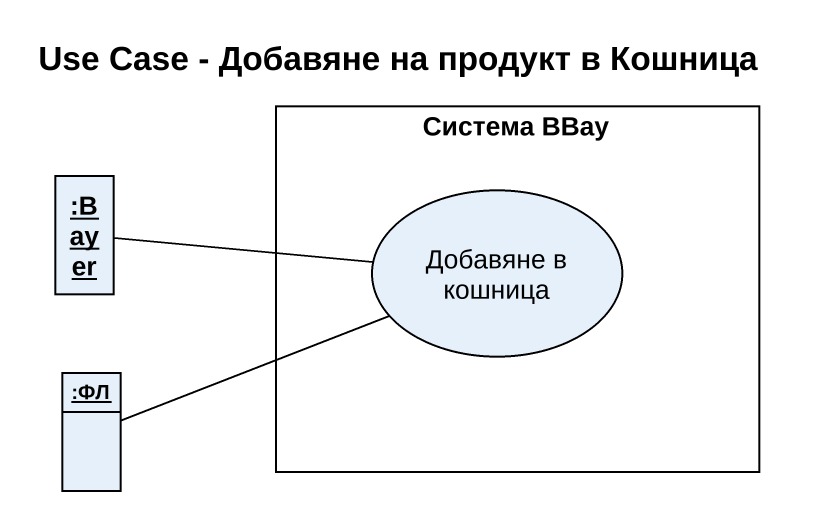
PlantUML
@startuml
title Use Case - Добавяне на продукт в Кошница
allowmixing
hide circle
hide empty members
rectangle "Система BBay" as Система_BBay {
  usecase "Добавяне в кошница" as Добавяне_в_кошница
}
object ":Bayer" as Bayer
object ":ФЛ" as ФЛ
Bayer -right- Добавяне_в_кошница
ФЛ -right- Добавяне_в_кошница
@enduml
